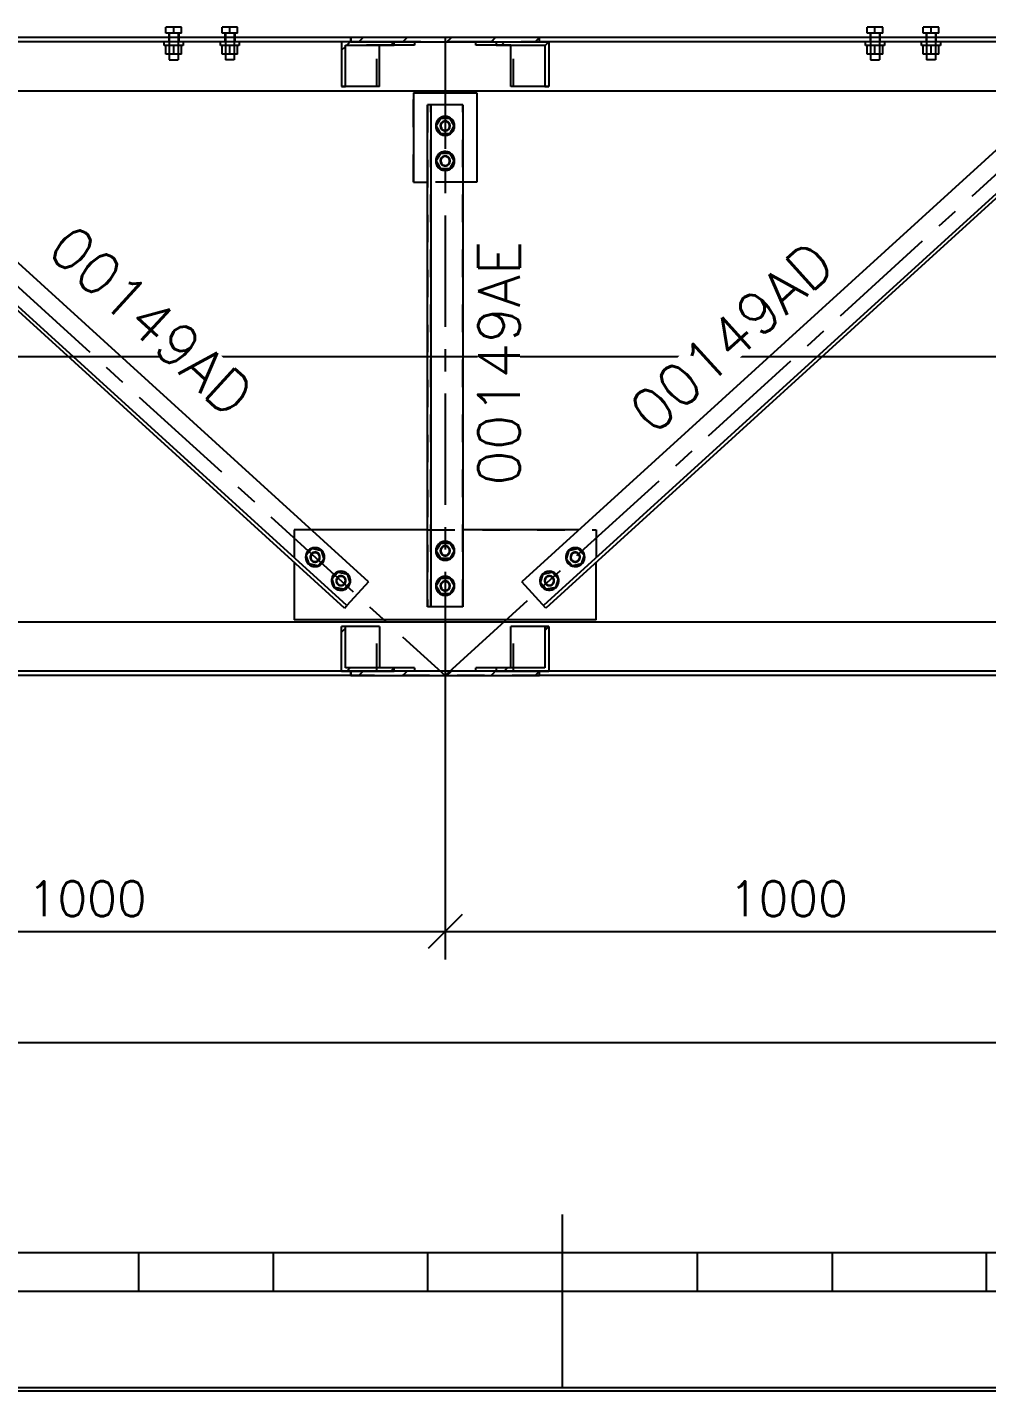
# Model space of a CAD drawing. Header units: millimetres. Extents: x 505 to 1346, y 20403 to 20997.
# Drawn here: x 887.4 to 955.8, y 20402.8 to 20500.1 of the extents above; entities that cross this region are included whole.
import ezdxf

# ---------------------------------------------------------------- set-up
doc = ezdxf.new("R2010")
doc.units = ezdxf.units.MM
doc.linetypes.add('CENTER', pattern=[12.7, 7.9375, -1.5875, 1.5875, -1.5875])
doc.linetypes.add('DXK_LINE_DOT2', pattern=[3.9198, 1.9599, -1.9599])
doc.styles.add('RomanS', font='ROMANS__.TTF', dxfattribs={"height": 0.2})

# ---------------------------------------------------------------- blocks, each defined once
blk = doc.blocks.new('Unknown-110200292-1058')
at = {"color": 5, "linetype": 'Continuous'}
blk.add_line((505.065, 20402.85), (1346.065, 20402.85), dxfattribs=at)
blk = doc.blocks.new('FORMATO_DET_A1-110200292-76346')
at = {"color": 1, "linetype": 'Continuous', "true_color": 0xff0000}
for p, q in [((925.565, 20415.421), (925.565, 20403.05)), ((1336.446, 20412.672), (529.801, 20412.672))]:
    blk.add_line(p, q, dxfattribs=at)
at = {"color": 8, "linetype": 'Continuous', "true_color": 0x787878}
for p, q in [((895.333, 20412.672), (895.333, 20409.922)), ((904.953, 20412.672), (904.953, 20409.922)), ((915.946, 20412.672), (915.946, 20409.922)), ((935.185, 20412.672), (935.185, 20409.922)), ((944.804, 20412.672), (944.804, 20409.922)), ((955.797, 20412.672), (955.797, 20409.922)), ((975.036, 20409.922), (876.095, 20409.922))]:
    blk.add_line(p, q, dxfattribs=at)
at = {"color": 2, "linetype": 'Continuous', "true_color": 0xffff00}
blk.add_line((1346.065, 20403.05), (505.065, 20403.05), dxfattribs=at)
blk = doc.blocks.new('Part-110200292-64551 - 64510')
at = {"linetype": 'Continuous'}
h = blk.add_hatch(dxfattribs=at)
h.set_pattern_fill('', scale=0.7, style=0, pattern_type=0)
h.set_pattern_definition([(45, (913.5702, 20499.0335), (-1.5715, 1.5715), [])])
h.paths.add_polyline_path([(913.57, 20498.798), (913.57, 20499.033), (909.826, 20499.033), (909.826, 20495.858), (910.103, 20495.858), (910.103, 20498.798)])
at = {"color": 7, "linetype": 'DXK_LINE_DOT2'}
for p, q in [((915.025, 20499.033), (909.826, 20499.033)), ((913.57, 20498.798), (910.103, 20498.798)), ((912.333, 20495.858), (912.333, 20499.033)), ((910.103, 20495.858), (909.826, 20495.858))]:
    blk.add_line(p, q, dxfattribs=at)
at = {"color": 3, "linetype": 'Continuous'}
for p, q in [((913.57, 20499.033), (909.826, 20499.033)), ((909.826, 20499.033), (909.826, 20495.858)), ((910.103, 20495.858), (910.103, 20498.798)), ((910.103, 20498.798), (913.57, 20498.798)), ((912.532, 20495.858), (912.532, 20498.798)), ((913.57, 20498.798), (913.57, 20499.033)), ((915.025, 20498.798), (913.57, 20498.798)), ((915.025, 20499.033), (915.025, 20498.798)), ((909.826, 20495.858), (910.103, 20495.858)), ((912.532, 20495.858), (910.103, 20495.858))]:
    blk.add_line(p, q, dxfattribs=at)
blk = doc.blocks.new('Part-110200292-64552 - 64510')
at = {"linetype": 'Continuous'}
h = blk.add_hatch(dxfattribs=at)
h.set_pattern_fill('', scale=0.7, style=0, pattern_type=0)
h.set_pattern_definition([(45, (924.5953, 20499.0335), (-1.5715, 1.5715), [])])
h.paths.add_polyline_path([(924.595, 20495.858), (924.595, 20499.033), (920.851, 20499.033), (920.851, 20498.798), (924.318, 20498.798), (924.318, 20495.858)])
at = {"color": 3, "linetype": 'Continuous'}
for p, q in [((919.394, 20498.798), (919.394, 20499.033)), ((920.851, 20498.798), (919.394, 20498.798)), ((920.851, 20499.033), (924.595, 20499.033)), ((920.851, 20499.033), (920.851, 20498.798)), ((920.851, 20498.798), (924.318, 20498.798)), ((921.887, 20495.858), (921.887, 20498.798)), ((924.318, 20498.798), (924.318, 20495.858)), ((924.595, 20499.033), (924.595, 20495.858)), ((924.318, 20495.858), (921.887, 20495.858)), ((924.318, 20495.858), (924.595, 20495.858))]:
    blk.add_line(p, q, dxfattribs=at)
at = {"color": 7, "linetype": 'DXK_LINE_DOT2'}
for p, q in [((924.595, 20499.033), (919.394, 20499.033)), ((921.887, 20498.798), (920.851, 20498.798)), ((921.887, 20498.798), (924.318, 20498.798)), ((922.086, 20495.858), (922.086, 20499.033)), ((924.595, 20495.858), (924.318, 20495.858))]:
    blk.add_line(p, q, dxfattribs=at)
blk = doc.blocks.new('Part-110200292-64568 - 64510')
at = {"color": 7, "linetype": 'CENTER'}
blk.add_line((917.211, 20499.348), (917.211, 20453.848), dxfattribs=at)
at = {"color": 3, "linetype": 'Continuous'}
for p, q in [((916.176, 20494.538), (915.941, 20494.538)), ((915.941, 20458.739), (915.941, 20494.538)), ((916.176, 20494.538), (916.176, 20458.739)), ((918.481, 20494.538), (916.176, 20494.538)), ((918.481, 20494.538), (918.481, 20458.739)), ((916.176, 20458.739), (915.941, 20458.739)), ((918.481, 20458.739), (916.176, 20458.739))]:
    blk.add_line(p, q, dxfattribs=at)
at = {"color": 7, "linetype": 'DXK_LINE_DOT2'}
for p, q in [((915.941, 20494.538), (915.941, 20458.739)), ((916.176, 20458.739), (916.176, 20494.538)), ((918.481, 20458.739), (918.481, 20494.538))]:
    blk.add_line(p, q, dxfattribs=at)
blk = doc.blocks.new('Part-110200292-64580 - 64510')
at = {"color": 7, "linetype": 'CENTER'}
blk.add_line((867.208, 20499.351), (917.207, 20453.848), dxfattribs=at)
at = {"color": 3, "linetype": 'Continuous'}
for p, q in [((874.383, 20494.538), (872.832, 20492.833)), ((911.745, 20460.537), (874.383, 20494.538)), ((872.674, 20492.659), (872.832, 20492.833)), ((910.193, 20458.832), (872.832, 20492.833)), ((910.035, 20458.658), (872.674, 20492.659)), ((911.745, 20460.537), (910.193, 20458.832)), ((910.035, 20458.658), (910.193, 20458.832))]:
    blk.add_line(p, q, dxfattribs=at)
blk = doc.blocks.new('Part-110200292-64581 - 64510')
at = {"color": 7, "linetype": 'CENTER'}
blk.add_line((917.212, 20453.848), (967.212, 20499.351), dxfattribs=at)
at = {"color": 3, "linetype": 'Continuous'}
for p, q in [((960.037, 20494.538), (922.674, 20460.537)), ((961.746, 20492.66), (960.037, 20494.538)), ((961.588, 20492.834), (924.226, 20458.832)), ((961.746, 20492.66), (924.384, 20458.658)), ((924.384, 20458.658), (922.674, 20460.537))]:
    blk.add_line(p, q, dxfattribs=at)
blk = doc.blocks.new('Part-110200292-64604 - 64510')
at = {"color": 3, "linetype": 'Continuous'}
for p, q in [((910.474, 20499.348), (873.944, 20499.348)), ((909.826, 20499.033), (874.594, 20499.033)), ((960.485, 20499.348), (923.938, 20499.348)), ((959.825, 20499.033), (924.595, 20499.033)), ((551.248, 20495.538), (1036.416, 20495.538))]:
    blk.add_line(p, q, dxfattribs=at)
at = {"color": 7, "linetype": 'DXK_LINE_DOT2'}
for p, q in [((923.938, 20499.348), (910.474, 20499.348)), ((919.394, 20499.033), (915.025, 20499.033))]:
    blk.add_line(p, q, dxfattribs=at)
blk = doc.blocks.new('Bolt-110200292-64788 - 64510')
at = {"color": 3, "linetype": 'Continuous'}
for p, q in [((907.305, 20462.427), (907.737, 20462.901)), ((907.737, 20462.901), (908.363, 20462.764)), ((908.363, 20462.764), (908.558, 20462.153)), ((907.5, 20461.816), (907.305, 20462.427)), ((908.127, 20461.679), (907.5, 20461.816)), ((908.558, 20462.153), (908.127, 20461.679)), ((909.154, 20460.744), (909.586, 20461.218)), ((909.349, 20460.133), (909.154, 20460.744)), ((909.586, 20461.218), (910.212, 20461.082)), ((910.212, 20461.082), (910.407, 20460.471)), ((909.975, 20459.996), (909.349, 20460.133)), ((910.407, 20460.471), (909.975, 20459.996))]:
    blk.add_line(p, q, dxfattribs=at)
at = {"color": 3, "linetype": 'DXK_LINE_DOT2'}
for p, q in [((907.305, 20462.427), (907.737, 20462.901)), ((907.737, 20462.901), (908.363, 20462.764)), ((908.363, 20462.764), (908.558, 20462.153)), ((907.5, 20461.816), (907.305, 20462.427)), ((908.126, 20461.679), (907.5, 20461.816)), ((908.558, 20462.153), (908.126, 20461.679)), ((909.154, 20460.744), (909.586, 20461.218)), ((909.349, 20460.133), (909.154, 20460.744)), ((909.586, 20461.218), (910.212, 20461.081)), ((910.212, 20461.081), (910.407, 20460.471)), ((909.975, 20459.997), (909.349, 20460.133)), ((910.407, 20460.471), (909.975, 20459.997))]:
    blk.add_line(p, q, dxfattribs=at)
at = {"color": 3, "linetype": 'Continuous'}
for centre, radius, start, end in [((907.932, 20462.29), 0.675, 77.69628, 257.69628), ((907.932, 20462.29), 0.675, 47.69628, 227.69628), ((907.932, 20462.29), 0.675, 227.69628, 47.69628), ((907.932, 20462.29), 0.675, 257.69628, 77.69628), ((907.932, 20462.29), 0.35, 137.69628, 317.69628), ((907.932, 20462.29), 0.317, 77.69628, 257.69628), ((907.932, 20462.29), 0.35, 317.69628, 137.69628), ((907.932, 20462.29), 0.317, 257.69628, 77.69628), ((909.78, 20460.607), 0.675, 77.69628, 257.69628), ((909.78, 20460.607), 0.675, 47.69628, 227.69628), ((909.78, 20460.607), 0.675, 227.69628, 47.69628), ((909.78, 20460.607), 0.35, 137.69628, 317.69628), ((909.78, 20460.607), 0.317, 77.69628, 257.69628), ((909.78, 20460.607), 0.35, 317.69628, 137.69628), ((909.78, 20460.607), 0.675, 257.69628, 77.69628), ((909.78, 20460.607), 0.317, 257.69628, 77.69628)]:
    blk.add_arc(centre, radius, start, end, dxfattribs=at)
at = {"color": 3, "linetype": 'DXK_LINE_DOT2'}
for centre, radius, start, end in [((907.932, 20462.29), 0.35, 119.69628, 299.69628), ((907.932, 20462.29), 0.317, 47.69628, 227.69628), ((907.932, 20462.29), 0.317, 227.69628, 47.69628), ((907.932, 20462.29), 0.35, 299.69628, 119.69628), ((909.78, 20460.607), 0.35, 119.69628, 299.69628), ((909.78, 20460.607), 0.317, 47.69628, 227.69628), ((909.78, 20460.607), 0.317, 227.69628, 47.69628), ((909.78, 20460.607), 0.35, 299.69628, 119.69628)]:
    blk.add_arc(centre, radius, start, end, dxfattribs=at)
blk = doc.blocks.new('Part-110200292-64662 - 64510')
at = {"linetype": 'Continuous'}
h = blk.add_hatch(dxfattribs=at)
h.set_pattern_fill('', scale=0.7, style=0, pattern_type=0)
h.set_pattern_definition([(45, (923.9385, 20499.3485), (-1.57154, 1.57154), [])])
h.paths.add_polyline_path([(923.938, 20499.033), (923.938, 20499.348), (910.474, 20499.348), (910.474, 20499.033)])
at = {"color": 7, "linetype": 'DXK_LINE_DOT2'}
for p, q in [((910.474, 20499.348), (910.474, 20499.033)), ((923.938, 20499.033), (923.938, 20499.348))]:
    blk.add_line(p, q, dxfattribs=at)
at = {"color": 3, "linetype": 'Continuous'}
for p, q in [((910.474, 20499.033), (910.474, 20499.348)), ((923.938, 20499.348), (910.474, 20499.348)), ((910.474, 20499.033), (923.938, 20499.033)), ((923.938, 20499.033), (923.938, 20499.348))]:
    blk.add_line(p, q, dxfattribs=at)
blk = doc.blocks.new('Part-110200292-64698 - 64510')
at = {"linetype": 'Continuous'}
h = blk.add_hatch(dxfattribs=at)
h.set_pattern_fill('', scale=0.7, style=0, pattern_type=0)
h.set_pattern_definition([(45, (913.5702, 20454.3985), (-1.5715, 1.5715), [])])
h.paths.add_polyline_path([(913.57, 20454.163), (913.57, 20454.398), (910.103, 20454.398), (910.103, 20457.338), (909.826, 20457.338), (909.826, 20454.163)])
at = {"color": 7, "linetype": 'DXK_LINE_DOT2'}
for p, q in [((910.103, 20457.338), (909.826, 20457.338)), ((912.333, 20454.163), (912.333, 20457.338)), ((915.025, 20454.163), (909.826, 20454.163)), ((913.57, 20454.398), (910.103, 20454.398))]:
    blk.add_line(p, q, dxfattribs=at)
at = {"color": 3, "linetype": 'Continuous'}
for p, q in [((909.826, 20454.163), (909.826, 20457.338)), ((910.103, 20457.338), (909.826, 20457.338)), ((912.532, 20457.338), (910.103, 20457.338)), ((910.103, 20454.398), (910.103, 20457.338)), ((912.532, 20457.338), (912.532, 20454.398)), ((909.826, 20454.163), (913.57, 20454.163)), ((913.57, 20454.398), (910.103, 20454.398)), ((915.025, 20454.398), (913.57, 20454.398)), ((913.57, 20454.163), (913.57, 20454.398)), ((915.025, 20454.398), (915.025, 20454.163))]:
    blk.add_line(p, q, dxfattribs=at)
blk = doc.blocks.new('Part-110200292-64711 - 64510')
at = {"color": 3, "linetype": 'Continuous'}
for p, q in [((1036.416, 20457.658), (551.248, 20457.658)), ((909.826, 20454.163), (874.594, 20454.163)), ((959.825, 20454.163), (924.595, 20454.163)), ((910.474, 20453.848), (873.944, 20453.848)), ((960.485, 20453.848), (923.938, 20453.848))]:
    blk.add_line(p, q, dxfattribs=at)
at = {"color": 7, "linetype": 'DXK_LINE_DOT2'}
for p, q in [((924.595, 20454.163), (915.025, 20454.163)), ((923.938, 20453.848), (910.474, 20453.848))]:
    blk.add_line(p, q, dxfattribs=at)
blk = doc.blocks.new('Part-110200292-64725 - 64510')
at = {"linetype": 'Continuous'}
h = blk.add_hatch(dxfattribs=at)
h.set_pattern_fill('', scale=0.7, style=0, pattern_type=0)
h.set_pattern_definition([(45, (923.9385, 20454.1635), (-1.57154, 1.57154), [])])
h.paths.add_polyline_path([(923.938, 20453.848), (923.938, 20454.163), (910.474, 20454.163), (910.474, 20453.848)])
at = {"color": 7, "linetype": 'DXK_LINE_DOT2'}
for p, q in [((910.474, 20454.163), (910.474, 20453.848)), ((923.938, 20453.848), (923.938, 20454.163))]:
    blk.add_line(p, q, dxfattribs=at)
at = {"color": 3, "linetype": 'Continuous'}
for p, q in [((910.474, 20453.848), (910.474, 20454.163)), ((923.938, 20454.163), (910.474, 20454.163)), ((923.938, 20453.848), (923.938, 20454.163)), ((910.474, 20453.848), (923.938, 20453.848))]:
    blk.add_line(p, q, dxfattribs=at)
blk = doc.blocks.new('Part-110200292-64749 - 64510')
at = {"linetype": 'Continuous'}
h = blk.add_hatch(dxfattribs=at)
h.set_pattern_fill('', scale=0.7, style=0, pattern_type=0)
h.set_pattern_definition([(45, (924.5953, 20457.3385), (-1.5715, 1.5715), [])])
h.paths.add_polyline_path([(924.595, 20454.163), (924.595, 20457.338), (924.318, 20457.338), (924.318, 20454.398), (920.851, 20454.398), (920.851, 20454.163)])
at = {"color": 3, "linetype": 'Continuous'}
for p, q in [((924.318, 20457.338), (921.887, 20457.338)), ((921.887, 20454.398), (921.887, 20457.338)), ((924.318, 20457.338), (924.595, 20457.338)), ((924.318, 20457.338), (924.318, 20454.398)), ((924.595, 20457.338), (924.595, 20454.163)), ((919.394, 20454.163), (919.394, 20454.398)), ((920.851, 20454.398), (919.394, 20454.398)), ((924.318, 20454.398), (920.851, 20454.398)), ((920.851, 20454.398), (920.851, 20454.163)), ((920.851, 20454.163), (924.595, 20454.163))]:
    blk.add_line(p, q, dxfattribs=at)
at = {"color": 7, "linetype": 'DXK_LINE_DOT2'}
for p, q in [((922.086, 20454.163), (922.086, 20457.338)), ((924.595, 20457.338), (924.318, 20457.338)), ((924.318, 20454.398), (920.851, 20454.398))]:
    blk.add_line(p, q, dxfattribs=at)
blk = doc.blocks.new('Part-110200292-64787 - 64510')
at = {"color": 7, "linetype": 'DXK_LINE_DOT2'}
for p, q in [((906.432, 20464.239), (906.432, 20461.938)), ((907.677, 20464.239), (906.432, 20464.239)), ((915.941, 20464.239), (927.988, 20464.239)), ((927.988, 20464.239), (927.988, 20461.938))]:
    blk.add_line(p, q, dxfattribs=at)
at = {"color": 3, "linetype": 'Continuous'}
for p, q in [((915.941, 20464.239), (907.677, 20464.239)), ((926.742, 20464.239), (918.481, 20464.239)), ((906.432, 20461.938), (906.432, 20457.808)), ((927.988, 20457.808), (927.988, 20461.938)), ((927.988, 20457.808), (906.432, 20457.808))]:
    blk.add_line(p, q, dxfattribs=at)
blk = doc.blocks.new('Bolt-110200292-64789 - 64510')
at = {"color": 3, "linetype": 'Continuous'}
for p, q in [((916.57, 20462.739), (916.891, 20463.294)), ((916.891, 20462.183), (916.57, 20462.739)), ((916.891, 20463.294), (917.532, 20463.294)), ((917.532, 20463.294), (917.853, 20462.739)), ((917.853, 20462.739), (917.532, 20462.183)), ((917.532, 20462.183), (916.891, 20462.183)), ((916.57, 20460.239), (916.891, 20460.794)), ((916.891, 20460.794), (917.532, 20460.794)), ((917.532, 20460.794), (917.853, 20460.239)), ((916.891, 20459.683), (916.57, 20460.239)), ((917.853, 20460.239), (917.532, 20459.683)), ((917.532, 20459.683), (916.891, 20459.683))]:
    blk.add_line(p, q, dxfattribs=at)
at = {"color": 3, "linetype": 'DXK_LINE_DOT2'}
for p, q in [((916.571, 20462.739), (916.891, 20463.294)), ((916.891, 20462.184), (916.571, 20462.739)), ((916.891, 20463.294), (917.532, 20463.294)), ((917.532, 20463.294), (917.852, 20462.739)), ((917.852, 20462.739), (917.532, 20462.184)), ((917.532, 20462.184), (916.891, 20462.184)), ((916.571, 20460.239), (916.891, 20460.794)), ((916.891, 20460.794), (917.532, 20460.794)), ((917.532, 20460.794), (917.852, 20460.239)), ((916.891, 20459.684), (916.571, 20460.239)), ((917.852, 20460.239), (917.532, 20459.684)), ((917.532, 20459.684), (916.891, 20459.684))]:
    blk.add_line(p, q, dxfattribs=at)
at = {"color": 3, "linetype": 'Continuous'}
for centre, radius, start, end in [((917.211, 20462.739), 0.675, 30, 210), ((917.211, 20462.739), 0.675, 0, 180), ((917.211, 20462.739), 0.675, 180, 0), ((917.211, 20462.739), 0.675, 210, 30), ((917.211, 20462.739), 0.35, 90, 270), ((917.211, 20462.739), 0.317, 30, 210), ((917.211, 20462.739), 0.317, 210, 30), ((917.211, 20462.739), 0.35, 270, 90), ((917.211, 20460.239), 0.675, 30, 210), ((917.211, 20460.239), 0.675, 0, 180), ((917.211, 20460.239), 0.675, 180, 0), ((917.211, 20460.239), 0.675, 210, 30), ((917.211, 20460.239), 0.35, 90, 270), ((917.211, 20460.239), 0.317, 30, 210), ((917.211, 20460.239), 0.317, 210, 30), ((917.211, 20460.239), 0.35, 270, 90)]:
    blk.add_arc(centre, radius, start, end, dxfattribs=at)
at = {"color": 3, "linetype": 'DXK_LINE_DOT2'}
for centre, radius, start, end in [((917.211, 20462.739), 0.35, 72, 252), ((917.211, 20462.739), 0.317, 0, 180), ((917.211, 20462.739), 0.317, 180, 0), ((917.211, 20462.739), 0.35, 252, 72), ((917.211, 20460.239), 0.35, 72, 252), ((917.211, 20460.239), 0.317, 0, 180), ((917.211, 20460.239), 0.317, 180, 0), ((917.211, 20460.239), 0.35, 252, 72)]:
    blk.add_arc(centre, radius, start, end, dxfattribs=at)
blk = doc.blocks.new('Bolt-110200292-64790 - 64510')
at = {"color": 3, "linetype": 'Continuous'}
for p, q in [((925.861, 20462.153), (926.056, 20462.764)), ((926.056, 20462.764), (926.683, 20462.901)), ((926.683, 20462.901), (927.114, 20462.427)), ((926.293, 20461.679), (925.861, 20462.153)), ((926.919, 20461.816), (926.293, 20461.679)), ((927.114, 20462.427), (926.919, 20461.816)), ((924.012, 20460.471), (924.207, 20461.082)), ((924.207, 20461.082), (924.834, 20461.218)), ((924.834, 20461.218), (925.265, 20460.744)), ((925.265, 20460.744), (925.07, 20460.133)), ((924.444, 20459.996), (924.012, 20460.471)), ((925.07, 20460.133), (924.444, 20459.996))]:
    blk.add_line(p, q, dxfattribs=at)
at = {"color": 3, "linetype": 'DXK_LINE_DOT2'}
for p, q in [((925.861, 20462.153), (926.056, 20462.764)), ((926.056, 20462.764), (926.682, 20462.901)), ((926.682, 20462.901), (927.114, 20462.427)), ((926.293, 20461.679), (925.861, 20462.153)), ((926.919, 20461.816), (926.293, 20461.679)), ((927.114, 20462.427), (926.919, 20461.816)), ((924.013, 20460.471), (924.207, 20461.081)), ((924.207, 20461.081), (924.833, 20461.218)), ((924.833, 20461.218), (925.265, 20460.744)), ((925.265, 20460.744), (925.07, 20460.133)), ((924.444, 20459.997), (924.013, 20460.471)), ((925.07, 20460.133), (924.444, 20459.997))]:
    blk.add_line(p, q, dxfattribs=at)
at = {"color": 3, "linetype": 'Continuous'}
for centre, radius, start, end in [((926.488, 20462.29), 0.675, 132.30372, 312.30372), ((926.488, 20462.29), 0.675, 342.30372, 162.30372), ((926.488, 20462.29), 0.675, 312.30372, 132.30372), ((926.488, 20462.29), 0.675, 162.30372, 342.30372), ((926.488, 20462.29), 0.35, 42.30372, 222.30372), ((926.488, 20462.29), 0.317, 162.30372, 342.30372), ((926.488, 20462.29), 0.317, 342.30372, 162.30372), ((926.488, 20462.29), 0.35, 222.30372, 42.30372), ((924.639, 20460.607), 0.675, 132.30372, 312.30372), ((924.639, 20460.607), 0.675, 162.30372, 342.30372), ((924.639, 20460.607), 0.675, 342.30372, 162.30372), ((924.639, 20460.607), 0.675, 312.30372, 132.30372), ((924.639, 20460.607), 0.35, 42.30372, 222.30372), ((924.639, 20460.607), 0.317, 342.30372, 162.30372), ((924.639, 20460.607), 0.35, 222.30372, 42.30372), ((924.639, 20460.607), 0.317, 162.30372, 342.30372)]:
    blk.add_arc(centre, radius, start, end, dxfattribs=at)
at = {"color": 3, "linetype": 'DXK_LINE_DOT2'}
for centre, radius, start, end in [((926.488, 20462.29), 0.35, 24.30372, 204.30372), ((926.488, 20462.29), 0.35, 204.30372, 24.30372), ((926.488, 20462.29), 0.317, 132.30372, 312.30372), ((926.488, 20462.29), 0.317, 312.30372, 132.30372), ((924.639, 20460.607), 0.35, 24.30372, 204.30372), ((924.639, 20460.607), 0.35, 204.30372, 24.30372), ((924.639, 20460.607), 0.317, 132.30372, 312.30372), ((924.639, 20460.607), 0.317, 312.30372, 132.30372)]:
    blk.add_arc(centre, radius, start, end, dxfattribs=at)
blk = doc.blocks.new('Part-110200292-64811 - 64510')
at = {"color": 3, "linetype": 'Continuous'}
for p, q in [((914.961, 20495.388), (919.461, 20495.388)), ((914.961, 20495.388), (914.961, 20489.038)), ((919.461, 20495.388), (919.461, 20489.038)), ((914.961, 20489.038), (915.941, 20489.038)), ((919.461, 20489.038), (918.481, 20489.038))]:
    blk.add_line(p, q, dxfattribs=at)
at = {"color": 7, "linetype": 'DXK_LINE_DOT2'}
for p, q in [((914.961, 20489.038), (914.961, 20495.388)), ((919.461, 20495.388), (919.461, 20489.038)), ((918.481, 20489.038), (915.941, 20489.038))]:
    blk.add_line(p, q, dxfattribs=at)
blk = doc.blocks.new('Bolt-110200292-64812 - 64510')
at = {"color": 3, "linetype": 'Continuous'}
for p, q in [((916.569, 20493.038), (916.89, 20493.594)), ((916.569, 20493.038), (916.89, 20493.594)), ((916.89, 20492.483), (916.569, 20493.038)), ((916.569, 20493.038), (916.569, 20493.038)), ((916.89, 20492.483), (916.569, 20493.038)), ((916.89, 20493.594), (917.531, 20493.594)), ((917.531, 20493.594), (917.852, 20493.038)), ((917.852, 20493.038), (917.531, 20493.594)), ((917.852, 20493.038), (917.531, 20492.483)), ((917.531, 20492.483), (917.852, 20493.038)), ((917.852, 20493.038), (917.852, 20493.038)), ((917.531, 20492.483), (916.89, 20492.483)), ((916.569, 20490.538), (916.89, 20491.094)), ((916.569, 20490.538), (916.89, 20491.094)), ((916.89, 20491.094), (917.531, 20491.094)), ((917.531, 20491.094), (917.852, 20490.538)), ((917.852, 20490.538), (917.531, 20491.094)), ((916.89, 20489.983), (916.569, 20490.538)), ((916.569, 20490.538), (916.569, 20490.538)), ((916.89, 20489.983), (916.569, 20490.538)), ((917.531, 20489.983), (916.89, 20489.983)), ((917.852, 20490.538), (917.531, 20489.983)), ((917.531, 20489.983), (917.852, 20490.538)), ((917.852, 20490.538), (917.852, 20490.538))]:
    blk.add_line(p, q, dxfattribs=at)
at = {"color": 3, "linetype": 'DXK_LINE_DOT2'}
for p, q in [((916.57, 20493.038), (916.89, 20493.593)), ((916.89, 20492.483), (916.57, 20493.038)), ((916.89, 20493.593), (917.531, 20493.593)), ((917.531, 20493.593), (917.852, 20493.038)), ((917.852, 20493.038), (917.531, 20492.483)), ((917.531, 20492.483), (916.89, 20492.483)), ((916.57, 20490.538), (916.89, 20491.093)), ((916.89, 20491.093), (917.531, 20491.093)), ((917.531, 20491.093), (917.852, 20490.538)), ((916.89, 20489.983), (916.57, 20490.538)), ((917.531, 20489.983), (916.89, 20489.983)), ((917.852, 20490.538), (917.531, 20489.983))]:
    blk.add_line(p, q, dxfattribs=at)
at = {"color": 3, "linetype": 'Continuous'}
for centre, radius, start, end in [((917.211, 20493.038), 0.675, 30, 210), ((917.211, 20493.038), 0.675, 0, 180), ((917.211, 20493.038), 0.675, 180, 0), ((917.211, 20493.038), 0.675, 210, 30), ((917.211, 20493.038), 0.35, 90, 270), ((917.211, 20493.038), 0.317, 30, 210), ((917.211, 20493.038), 0.317, 210, 30), ((917.211, 20493.038), 0.35, 270, 90), ((917.211, 20490.538), 0.675, 30, 210), ((917.211, 20490.538), 0.675, 0, 180), ((917.211, 20490.538), 0.675, 210, 30), ((917.211, 20490.538), 0.35, 90, 270), ((917.211, 20490.538), 0.35, 270, 90), ((917.211, 20490.538), 0.675, 180, 0), ((917.211, 20490.538), 0.317, 30, 210), ((917.211, 20490.538), 0.317, 210, 30)]:
    blk.add_arc(centre, radius, start, end, dxfattribs=at)
at = {"color": 3, "linetype": 'DXK_LINE_DOT2'}
for centre, radius, start, end in [((917.211, 20493.038), 0.35, 72, 252), ((917.211, 20493.038), 0.317, 0, 180), ((917.211, 20493.038), 0.317, 180, 0), ((917.211, 20493.038), 0.35, 252, 72), ((917.211, 20490.538), 0.35, 72, 252), ((917.211, 20490.538), 0.35, 252, 72), ((917.211, 20490.538), 0.317, 0, 180), ((917.211, 20490.538), 0.317, 180, 0)]:
    blk.add_arc(centre, radius, start, end, dxfattribs=at)
blk = doc.blocks.new('Bolt-110200292-65391 - 64510')
at = {"color": 3, "linetype": 'Continuous'}
for p, q in [((898.412, 20500.073), (897.302, 20500.073)), ((897.302, 20499.663), (897.302, 20500.073)), ((897.302, 20499.663), (897.302, 20500.073)), ((898.412, 20499.663), (897.302, 20499.663)), ((897.507, 20499.663), (897.507, 20499.348)), ((897.539, 20499.663), (897.539, 20499.348)), ((897.857, 20499.663), (897.857, 20500.073)), ((898.174, 20499.663), (898.174, 20499.348)), ((898.207, 20499.663), (898.207, 20499.348)), ((898.412, 20499.663), (898.412, 20500.073)), ((898.412, 20499.663), (898.412, 20500.073)), ((902.412, 20500.073), (901.302, 20500.073)), ((901.302, 20499.663), (901.302, 20500.073)), ((901.302, 20499.663), (901.302, 20500.073)), ((902.412, 20499.663), (901.302, 20499.663)), ((901.507, 20499.663), (901.507, 20499.348)), ((901.539, 20499.663), (901.539, 20499.348)), ((901.857, 20499.663), (901.857, 20500.073)), ((902.174, 20499.663), (902.174, 20499.348)), ((902.207, 20499.663), (902.207, 20499.348)), ((902.412, 20499.663), (902.412, 20500.073)), ((902.412, 20499.663), (902.412, 20500.073)), ((897.182, 20498.783), (897.182, 20499.033)), ((898.531, 20498.783), (897.182, 20498.783)), ((897.301, 20498.148), (897.301, 20498.783)), ((897.301, 20498.148), (897.301, 20498.783)), ((897.539, 20499.033), (897.539, 20497.758)), ((897.857, 20498.148), (897.857, 20498.783)), ((898.174, 20499.033), (898.174, 20497.758)), ((898.412, 20498.148), (898.412, 20498.783)), ((898.412, 20498.148), (898.412, 20498.783)), ((898.531, 20499.033), (898.531, 20498.783)), ((901.182, 20498.783), (901.182, 20499.033)), ((902.531, 20498.783), (901.182, 20498.783)), ((901.301, 20498.148), (901.301, 20498.783)), ((901.301, 20498.148), (901.301, 20498.783)), ((901.539, 20499.033), (901.539, 20497.758)), ((901.857, 20498.148), (901.857, 20498.783)), ((902.174, 20499.033), (902.174, 20497.758)), ((902.412, 20498.148), (902.412, 20498.783)), ((902.412, 20498.148), (902.412, 20498.783)), ((902.531, 20499.033), (902.531, 20498.783)), ((898.412, 20498.148), (897.301, 20498.148)), ((897.539, 20497.758), (898.174, 20497.758)), ((902.412, 20498.148), (901.301, 20498.148)), ((902.174, 20497.758), (901.539, 20497.758))]:
    blk.add_line(p, q, dxfattribs=at)
at = {"color": 3, "linetype": 'DXK_LINE_DOT2'}
for p, q in [((897.857, 20499.663), (897.857, 20500.073)), ((901.857, 20499.663), (901.857, 20500.073)), ((897.507, 20499.033), (897.182, 20499.033)), ((897.507, 20499.348), (897.507, 20499.033)), ((897.524, 20499.348), (897.507, 20499.348)), ((897.507, 20499.033), (897.524, 20499.033)), ((897.524, 20499.348), (897.573, 20499.348)), ((897.524, 20499.033), (897.573, 20499.033)), ((897.539, 20499.348), (897.539, 20499.033)), ((898.207, 20499.348), (897.573, 20499.348)), ((898.531, 20499.033), (897.573, 20499.033)), ((897.857, 20498.148), (897.857, 20498.783)), ((898.174, 20499.348), (898.174, 20499.033)), ((898.207, 20499.348), (898.207, 20499.033)), ((901.507, 20499.033), (901.182, 20499.033)), ((901.507, 20499.348), (901.507, 20499.033)), ((901.524, 20499.348), (901.507, 20499.348)), ((901.507, 20499.033), (901.524, 20499.033)), ((901.524, 20499.348), (901.573, 20499.348)), ((901.524, 20499.033), (901.573, 20499.033)), ((901.539, 20499.348), (901.539, 20499.033)), ((902.207, 20499.348), (901.573, 20499.348)), ((902.531, 20499.033), (901.573, 20499.033)), ((901.857, 20498.148), (901.857, 20498.783)), ((902.174, 20499.348), (902.174, 20499.033)), ((902.207, 20499.348), (902.207, 20499.033))]:
    blk.add_line(p, q, dxfattribs=at)
blk = doc.blocks.new('Bolt-110200292-65397 - 64510')
at = {"color": 3, "linetype": 'Continuous'}
for p, q in [((948.412, 20500.073), (947.302, 20500.073)), ((947.302, 20499.663), (947.302, 20500.073)), ((947.302, 20499.663), (947.302, 20500.073)), ((948.412, 20499.663), (947.302, 20499.663)), ((947.507, 20499.663), (947.507, 20499.348)), ((947.539, 20499.663), (947.539, 20499.348)), ((947.857, 20499.663), (947.857, 20500.073)), ((948.174, 20499.663), (948.174, 20499.348)), ((948.207, 20499.663), (948.207, 20499.348)), ((948.412, 20499.663), (948.412, 20500.073)), ((948.412, 20499.663), (948.412, 20500.073)), ((952.412, 20500.073), (951.302, 20500.073)), ((951.302, 20499.663), (951.302, 20500.073)), ((951.302, 20499.663), (951.302, 20500.073)), ((952.412, 20499.663), (951.302, 20499.663)), ((951.507, 20499.663), (951.507, 20499.348)), ((951.539, 20499.663), (951.539, 20499.348)), ((951.857, 20499.663), (951.857, 20500.073)), ((952.174, 20499.663), (952.174, 20499.348)), ((952.207, 20499.663), (952.207, 20499.348)), ((952.412, 20499.663), (952.412, 20500.073)), ((952.412, 20499.663), (952.412, 20500.073)), ((947.182, 20498.783), (947.182, 20499.033)), ((948.531, 20498.783), (947.182, 20498.783)), ((947.301, 20498.148), (947.301, 20498.783)), ((947.301, 20498.148), (947.301, 20498.783)), ((947.539, 20499.033), (947.539, 20497.758)), ((947.857, 20498.148), (947.857, 20498.783)), ((948.174, 20499.033), (948.174, 20497.758)), ((948.412, 20498.148), (948.412, 20498.783)), ((948.412, 20498.148), (948.412, 20498.783)), ((948.531, 20499.033), (948.531, 20498.783)), ((951.182, 20498.783), (951.182, 20499.033)), ((952.531, 20498.783), (951.182, 20498.783)), ((951.301, 20498.148), (951.301, 20498.783)), ((951.301, 20498.148), (951.301, 20498.783)), ((951.539, 20499.033), (951.539, 20497.758)), ((951.857, 20498.148), (951.857, 20498.783)), ((952.174, 20499.033), (952.174, 20497.758)), ((952.412, 20498.148), (952.412, 20498.783)), ((952.412, 20498.148), (952.412, 20498.783)), ((952.531, 20499.033), (952.531, 20498.783)), ((948.412, 20498.148), (947.301, 20498.148)), ((947.539, 20497.758), (948.174, 20497.758)), ((952.412, 20498.148), (951.301, 20498.148)), ((952.174, 20497.758), (951.539, 20497.758))]:
    blk.add_line(p, q, dxfattribs=at)
at = {"color": 3, "linetype": 'DXK_LINE_DOT2'}
for p, q in [((947.857, 20499.663), (947.857, 20500.073)), ((951.857, 20499.663), (951.857, 20500.073)), ((947.507, 20499.033), (947.182, 20499.033)), ((947.507, 20499.348), (947.507, 20499.033)), ((947.524, 20499.348), (947.507, 20499.348)), ((947.507, 20499.033), (947.524, 20499.033)), ((947.524, 20499.348), (947.573, 20499.348)), ((947.524, 20499.033), (947.573, 20499.033)), ((947.539, 20499.348), (947.539, 20499.033)), ((948.207, 20499.348), (947.573, 20499.348)), ((948.531, 20499.033), (947.573, 20499.033)), ((947.857, 20498.148), (947.857, 20498.783)), ((948.174, 20499.348), (948.174, 20499.033)), ((948.207, 20499.348), (948.207, 20499.033)), ((951.507, 20499.033), (951.182, 20499.033)), ((951.507, 20499.348), (951.507, 20499.033)), ((951.524, 20499.348), (951.507, 20499.348)), ((951.507, 20499.033), (951.524, 20499.033)), ((951.524, 20499.348), (951.573, 20499.348)), ((951.524, 20499.033), (951.573, 20499.033)), ((951.539, 20499.348), (951.539, 20499.033)), ((952.207, 20499.348), (951.573, 20499.348)), ((952.531, 20499.033), (951.573, 20499.033)), ((951.857, 20498.148), (951.857, 20498.783)), ((952.174, 20499.348), (952.174, 20499.033)), ((952.207, 20499.348), (952.207, 20499.033))]:
    blk.add_line(p, q, dxfattribs=at)
blk = doc.blocks.new('StraightDimension-110200292-69628 - 64510')
at = {"color": 7, "linetype": 'Continuous'}
for p, q in [((917.212, 20453.848), (917.212, 20433.601)), ((967.21, 20453.848), (967.21, 20433.601)), ((918.412, 20436.801), (916.012, 20434.401)), ((966.01, 20434.401), (968.41, 20436.801)), ((917.212, 20435.601), (967.21, 20435.601))]:
    blk.add_line(p, q, dxfattribs=at)
at = {"color": 0}
blk.add_wipeout([(947.486, 20436.201), (947.486, 20439.701), (936.935, 20439.701), (936.935, 20436.201)], dxfattribs=at)
at = {"color": 3, "style": 'RomanS'}
blk.add_text('1000', height=2.4772, dxfattribs=at).set_placement((937.435, 20436.701))
blk = doc.blocks.new('StraightDimension-110200292-69598 - 64510')
at = {"color": 7, "linetype": 'Continuous'}
blk.add_line((546.338, 20476.598), (1160.942, 20476.598), dxfattribs=at)
blk = doc.blocks.new('StraightDimension-110200292-69629 - 64510')
at = {"color": 7, "linetype": 'Continuous'}
for p, q in [((867.211, 20453.848), (867.211, 20433.601)), ((917.212, 20453.848), (917.212, 20433.601)), ((868.411, 20436.801), (866.011, 20434.401)), ((916.012, 20434.401), (918.412, 20436.801)), ((867.211, 20435.601), (917.212, 20435.601))]:
    blk.add_line(p, q, dxfattribs=at)
at = {"color": 0}
blk.add_wipeout([(897.487, 20436.201), (897.487, 20439.701), (886.936, 20439.701), (886.936, 20436.201)], dxfattribs=at)
at = {"color": 3, "style": 'RomanS'}
blk.add_text('1000', height=2.4772, dxfattribs=at).set_placement((887.436, 20436.701))
blk = doc.blocks.new('StraightDimension-110200292-69599 - 64510')
at = {"color": 7, "linetype": 'Continuous'}
blk.add_line((546.338, 20476.598), (1160.942, 20476.598), dxfattribs=at)
blk = doc.blocks.new('StraightDimension-110200292-70094 - 64510')
at = {"color": 7, "linetype": 'Continuous'}
blk.add_line((546.339, 20427.673), (1041.341, 20427.673), dxfattribs=at)
blk = doc.blocks.new('Mark-110200292-70279 - 64510')
at = {"color": 0}
blk.add_wipeout([(946.806, 20484.322), (944.787, 20486.541), (930.057, 20473.137), (932.076, 20470.918)], dxfattribs=at)
blk.add_wipeout([(946.806, 20484.322), (944.787, 20486.541), (930.057, 20473.137), (932.076, 20470.918)], dxfattribs=at)
at = {"color": 6, "style": 'RomanS'}
blk.add_text('00149AD', height=2.9727, rotation=42.30147, dxfattribs=at).set_placement((932.076, 20470.918))
blk = doc.blocks.new('Mark-110200292-70267 - 64510')
at = {"color": 0}
blk.add_wipeout([(922.535, 20487.013), (919.535, 20487.013), (919.535, 20467.378), (922.535, 20467.378)], dxfattribs=at)
blk.add_wipeout([(922.535, 20487.013), (919.535, 20487.013), (919.535, 20467.378), (922.535, 20467.378)], dxfattribs=at)
at = {"color": 6, "style": 'RomanS'}
blk.add_text('00149AE', height=2.9727, rotation=90.00021, dxfattribs=at).set_placement((922.535, 20467.378))
blk = doc.blocks.new('Mark-110200292-70278 - 64510')
at = {"color": 0}
blk.add_wipeout([(903.417, 20470.606), (905.436, 20472.825), (890.706, 20486.229), (888.687, 20484.01)], dxfattribs=at)
blk.add_wipeout([(903.417, 20470.606), (905.436, 20472.825), (890.706, 20486.229), (888.687, 20484.01)], dxfattribs=at)
at = {"color": 6, "style": 'RomanS'}
blk.add_text('00149AD', height=2.9727, rotation=-42.30147, dxfattribs=at).set_placement((888.687, 20484.01))

msp = doc.modelspace()

# ---------------------------------------------------------------- block references
for name in ['Unknown-110200292-1058', 'FORMATO_DET_A1-110200292-76346', 'Bolt-110200292-65391 - 64510', 'Bolt-110200292-65397 - 64510', 'Part-110200292-64604 - 64510', 'Part-110200292-64580 - 64510', 'Part-110200292-64551 - 64510', 'Part-110200292-64662 - 64510', 'Part-110200292-64568 - 64510', 'Part-110200292-64581 - 64510', 'Part-110200292-64552 - 64510', 'Part-110200292-64811 - 64510', 'Bolt-110200292-64812 - 64510', 'Part-110200292-64787 - 64510', 'Bolt-110200292-64788 - 64510', 'Bolt-110200292-64789 - 64510', 'Bolt-110200292-64790 - 64510', 'Part-110200292-64711 - 64510', 'Part-110200292-64698 - 64510', 'Part-110200292-64749 - 64510', 'Part-110200292-64725 - 64510']:
    msp.add_blockref(name, (0, 0))

# ---------------------------------------------------------------- next in the draw order: block references
for name in ['StraightDimension-110200292-69598 - 64510', 'StraightDimension-110200292-69628 - 64510']:
    msp.add_blockref(name, (0, 0))

# ---------------------------------------------------------------- next in the draw order: block references
msp.add_blockref('StraightDimension-110200292-69629 - 64510', (0, 0))

# ---------------------------------------------------------------- next in the draw order: block references
for name in ['StraightDimension-110200292-69599 - 64510', 'StraightDimension-110200292-70094 - 64510']:
    msp.add_blockref(name, (0, 0))

# ---------------------------------------------------------------- next in the draw order: block references
for name in ['Mark-110200292-70267 - 64510', 'Mark-110200292-70278 - 64510', 'Mark-110200292-70279 - 64510']:
    msp.add_blockref(name, (0, 0))

doc.saveas('drawing.dxf')
